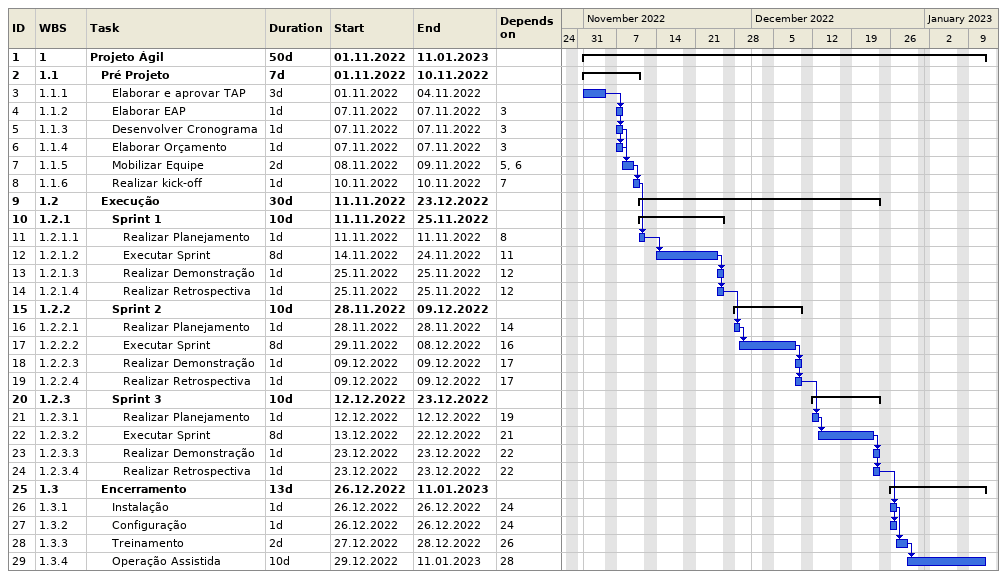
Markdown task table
| ID | WBS | Task | Duration | Start | Finish | Predecessors |
|---|---|---|---|---|---|---|
| 1 | 1 | **Projeto Ágil** | 50d | 2022-11-01 | 2023-01-11 |  |
| 2 | 1.1 | **Pré Projeto** | 7d | 2022-11-01 | 2022-11-10 |  |
| 3 | 1.1.1 | Elaborar e aprovar TAP | 3d | 2022-11-01 | 2022-11-04 |  |
| 4 | 1.1.2 | Elaborar EAP | 1d | 2022-11-07 | 2022-11-07 | 3 |
| 5 | 1.1.3 | Desenvolver Cronograma | 1d | 2022-11-07 | 2022-11-07 | 3 |
| 6 | 1.1.4 | Elaborar Orçamento | 1d | 2022-11-07 | 2022-11-07 | 3 |
| 7 | 1.1.5 | Mobilizar Equipe | 2d | 2022-11-08 | 2022-11-09 | 5, 6 |
| 8 | 1.1.6 | Realizar kick-off | 1d | 2022-11-10 | 2022-11-10 | 7 |
| 9 | 1.2 | **Execução** | 30d | 2022-11-11 | 2022-12-23 |  |
| 10 | 1.2.1 | **Sprint 1** | 10d | 2022-11-11 | 2022-11-25 |  |
| 11 | 1.2.1.1 | Realizar Planejamento | 1d | 2022-11-11 | 2022-11-11 | 8 |
| 12 | 1.2.1.2 | Executar Sprint | 8d | 2022-11-14 | 2022-11-24 | 11 |
| 13 | 1.2.1.3 | Realizar Demonstração | 1d | 2022-11-25 | 2022-11-25 | 12 |
| 14 | 1.2.1.4 | Realizar Retrospectiva | 1d | 2022-11-25 | 2022-11-25 | 12 |
| 15 | 1.2.2 | **Sprint 2** | 10d | 2022-11-28 | 2022-12-09 |  |
| 16 | 1.2.2.1 | Realizar Planejamento | 1d | 2022-11-28 | 2022-11-28 | 14 |
| 17 | 1.2.2.2 | Executar Sprint | 8d | 2022-11-29 | 2022-12-08 | 16 |
| 18 | 1.2.2.3 | Realizar Demonstração | 1d | 2022-12-09 | 2022-12-09 | 17 |
| 19 | 1.2.2.4 | Realizar Retrospectiva | 1d | 2022-12-09 | 2022-12-09 | 17 |
| 20 | 1.2.3 | **Sprint 3** | 10d | 2022-12-12 | 2022-12-23 |  |
| 21 | 1.2.3.1 | Realizar Planejamento | 1d | 2022-12-12 | 2022-12-12 | 19 |
| 22 | 1.2.3.2 | Executar Sprint | 8d | 2022-12-13 | 2022-12-22 | 21 |
| 23 | 1.2.3.3 | Realizar Demonstração | 1d | 2022-12-23 | 2022-12-23 | 22 |
| 24 | 1.2.3.4 | Realizar Retrospectiva | 1d | 2022-12-23 | 2022-12-23 | 22 |
| 25 | 1.3 | **Encerramento** | 13d | 2022-12-26 | 2023-01-11 |  |
| 26 | 1.3.1 | Instalação | 1d | 2022-12-26 | 2022-12-26 | 24 |
| 27 | 1.3.2 | Configuração | 1d | 2022-12-26 | 2022-12-26 | 24 |
| 28 | 1.3.3 | Treinamento | 2d | 2022-12-27 | 2022-12-28 | 26 |
| 29 | 1.3.4 | Operação Assistida | 10d | 2022-12-29 | 2023-01-11 | 28 |
